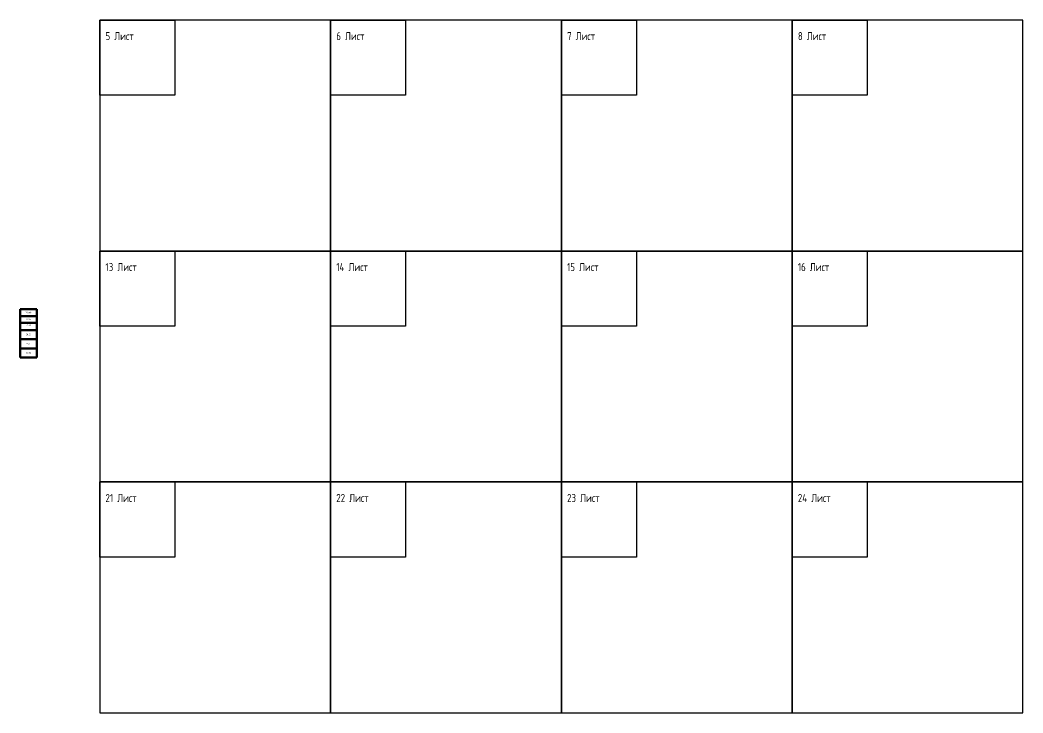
# Paper-space layout '№1' of a CAD drawing. Header units: millimetres. Extents: x -384 to 3377, y -880 to 652.
# Drawn here: x 1465 to 3377, y -880 to 440 of the extents above; entities that cross this region are included whole.
import ezdxf

# ---------------------------------------------------------------- set-up
doc = ezdxf.new("R2010")
doc.units = ezdxf.units.MM
doc.layers.add('0) 1 вып перегородка', color=7, linetype='Continuous', lineweight=60)
doc.styles.get("Standard").update_dxf_attribs({"font": 'ГОСТ тип А.ttf'})

# ---------------------------------------------------------------- blocks, each defined once
blk = doc.blocks.new('*U6916')
at = {"color": 4}
blk.add_lwpolyline([(-220, -220), (220, -220), (220, 220), (-220, 220)], close=True, dxfattribs=at)
at = {"color": 3}
blk.add_lwpolyline([(-220, 220), (-77, 220), (-77, 77), (-220, 77)], close=True, dxfattribs=at)
blk = doc.blocks.new('*U6917')
at = {"color": 0, "linetype": 'ByBlock', "lineweight": -2, "transparency": 16777216}
for p in [(0, 880), (440, 880), (880, 880), (1320, 880), (0, 440), (440, 440), (880, 440), (1320, 440), (0, 0), (440, 0), (880, 0), (1320, 0)]:
    blk.add_blockref('*U6916', p, dxfattribs=at)

psp = doc.layouts.new('№1')

# ---------------------------------------------------------------- linework, layer by layer
psp.add_line((1465, -203.1), (1494.6, -203.1))
at = {"layer": '0) 1 вып перегородка'}
for p, q in [((1465, -110.9), (1497, -110.9)), ((1465, -110.9), (1465, -203.1)), ((1497, -110.9), (1497, -203.1)), ((1465, -123.8), (1497, -123.8)), ((1465, -137), (1497, -137)), ((1465, -150.9), (1497, -150.9)), ((1465, -167.9), (1497, -167.9)), ((1465, -185.5), (1497, -185.5)), ((1465, -203.1), (1497, -203.1))]:
    psp.add_line(p, q, dxfattribs=at)

# ---------------------------------------------------------------- block references
psp.add_blockref('*U6917', (1837, -660))

# ---------------------------------------------------------------- texts
at = {"char_height": 15.26, "attachment_point": 1}
for s, insert in [('5 Лист', (1627.9, 417.1)), ('6 Лист', (2067.9, 417.1)), ('7 Лист', (2507.9, 417.1)), ('8 Лист', (2947.9, 417.1)), ('13 Лист', (1627.9, -22.9)), ('14 Лист', (2067.9, -22.9)), ('15 Лист', (2507.9, -22.9)), ('16 Лист', (2947.9, -22.9)), ('21 Лист', (1627.9, -462.9)), ('22 Лист', (2067.9, -462.9)), ('23 Лист', (2507.9, -462.9)), ('24 Лист', (2947.9, -462.9))]:
    psp.add_mtext_dynamic_manual_height_columns(s, width=109.648, gutter_width=76.3, heights=[0], dxfattribs=dict(at, insert=insert))
at = {"layer": '0) 1 вып перегородка', "char_height": 2.822, "width": 31.81, "attachment_point": 5}
for s, insert in [('{\\fГОСТ тип А|b1|i0|c0;764,48', (1481, -117.4)), ('{\\fГОСТ тип А|b1|i0|c0;24,85', (1481, -130.4)), ('{\\fГОСТ тип А|b1|i0|c0;60,98', (1481, -142.1)), ('{\\fГОСТ тип А|b1|i0|c0;31,23', (1481, -159.4)), ('{\\fГОСТ тип А|b1|i0|c0;8,04', (1481, -176.7)), ('{\\fГОСТ тип А|b1|i0|c0;301,06', (1481, -194.3))]:
    psp.add_mtext(s, dxfattribs=dict(at, insert=insert))

doc.saveas('drawing.dxf')
